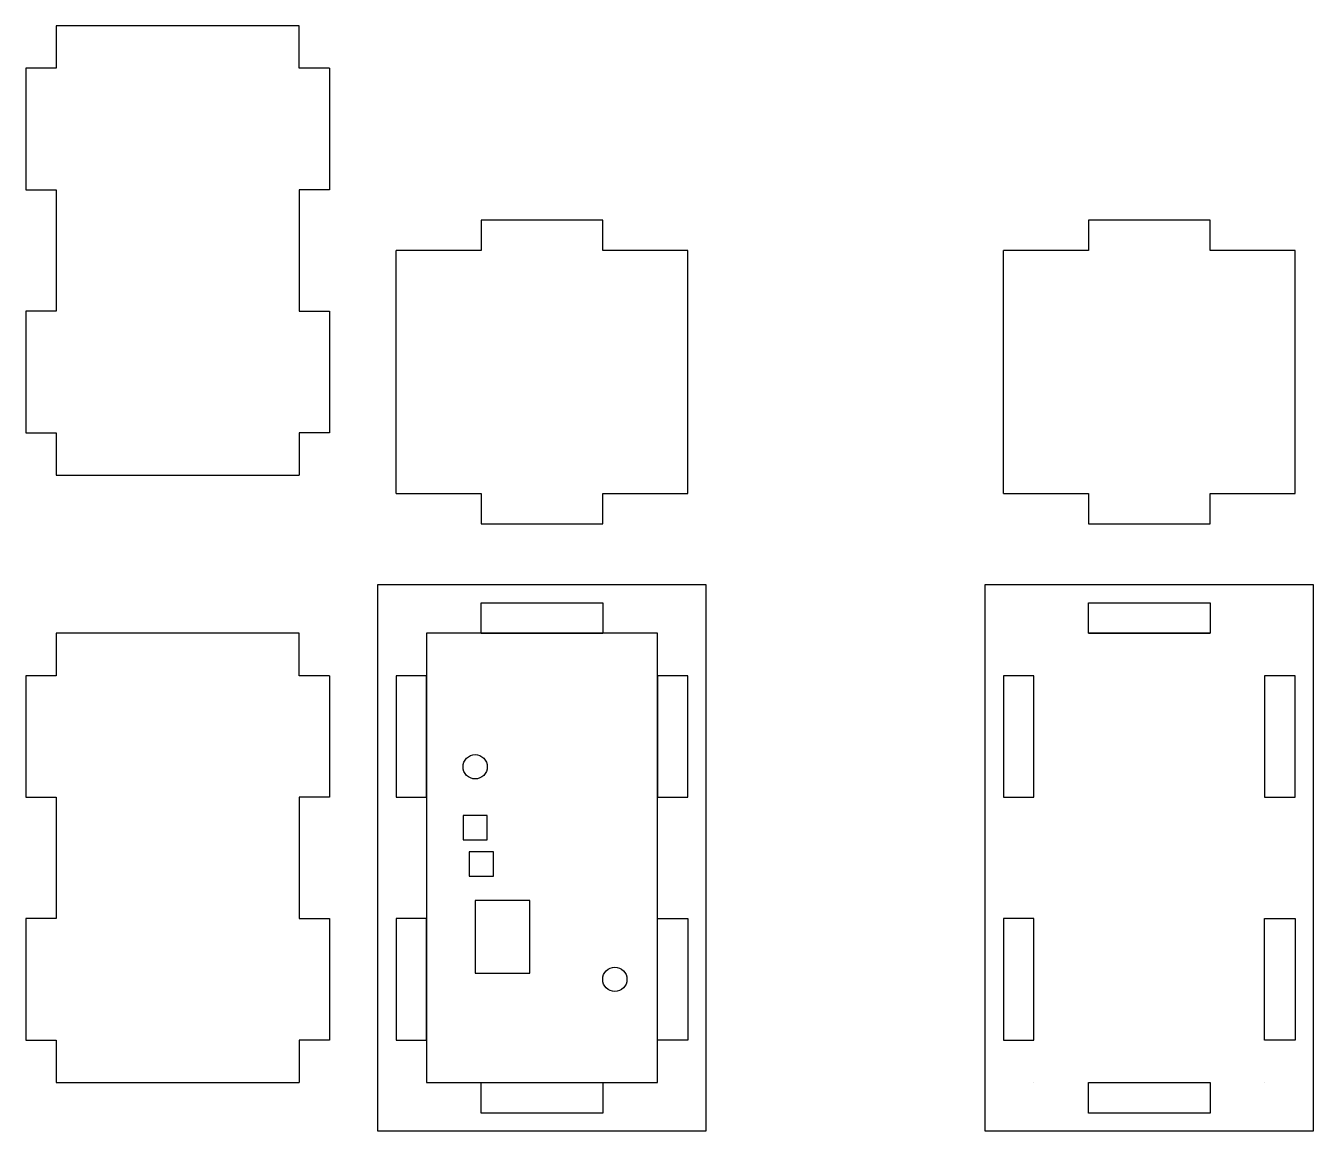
# Model space of a CAD drawing. Header units: millimetres. Extents: x -85 to 127, y -45 to 137.
import ezdxf

# ---------------------------------------------------------------- set-up
doc = ezdxf.new("R2010")
doc.units = ezdxf.units.MM
doc.layers.get('0').update_dxf_attribs({"lineweight": 25, "true_color": 0xffffff})

msp = doc.modelspace()

# ---------------------------------------------------------------- linework, layer by layer
at = {"color": 1, "true_color": 0xff0000}
for p, q in [((-40, 137), (-80, 137)), ((-80, 137), (-80, 130)), ((-40, 130), (-40, 137)), ((-80, 130), (-85, 130)), ((-85, 130), (-85, 110)), ((-35, 130), (-40, 130)), ((-35, 130), (-35, 110)), ((-85, 110), (-80, 110)), ((-80, 110), (-80, 90)), ((-35, 110), (-40, 110)), ((-40, 110), (-40, 90)), ((10, 105), (-10, 105)), ((-10, 105), (-10, 100)), ((10, 100), (10, 105)), ((110, 105), (90, 105)), ((90, 105), (90, 100)), ((110, 100), (110, 105)), ((-24, 60), (-24, 100)), ((-10, 100), (-24, 100)), ((24, 100), (10, 100)), ((24, 60), (24, 100)), ((76, 60), (76, 100)), ((90, 100), (76, 100)), ((124, 100), (110, 100)), ((124, 60), (124, 100)), ((-80, 90), (-85, 90)), ((-85, 90), (-85, 70)), ((-40, 90), (-35, 90)), ((-35, 90), (-35, 70)), ((-85, 70), (-80, 70)), ((-80, 70), (-80, 63)), ((-35, 70), (-40, 70)), ((-40, 70), (-40, 63)), ((-80, 63), (-40, 63)), ((-24, 60), (-10, 60)), ((-10, 60), (-10, 55)), ((10, 55), (10, 60)), ((10, 60), (24, 60)), ((76, 60), (90, 60)), ((90, 60), (90, 55)), ((110, 55), (110, 60)), ((110, 60), (124, 60)), ((-10, 55), (10, 55)), ((90, 55), (110, 55)), ((-27, 45), (27, 45)), ((-27, -45), (-27, 45)), ((27, 45), (27, -45)), ((73, 45), (127, 45)), ((73, -45), (73, 45)), ((127, 45), (127, -45)), ((-10, 37), (-10, 42)), ((-10, 42), (10, 42)), ((10, 42), (10, 37)), ((90, 37), (90, 42)), ((90, 42), (110, 42)), ((110, 42), (110, 37)), ((-40, 37), (-80, 37)), ((-80, 37), (-80, 30)), ((-40, 30), (-40, 37)), ((-10, 37), (10, 37)), ((10, 37), (-10, 37)), ((90, 37), (110, 37)), ((110, 37), (90, 37)), ((-80, 30), (-85, 30)), ((-85, 30), (-85, 10)), ((-35, 30), (-40, 30)), ((-35, 30), (-35, 10)), ((-19, 30), (-24, 30)), ((-24, 30), (-24, 10)), ((-19, 10), (-19, 30)), ((24, 30), (19, 30)), ((19, 30), (19, 10)), ((24, 10), (24, 30)), ((81, 30), (76, 30)), ((76, 30), (76, 10)), ((81, 10), (81, 30)), ((124, 30), (119, 30)), ((119, 30), (119, 10)), ((124, 10), (124, 30)), ((-85, 10), (-80, 10)), ((-80, 10), (-80, -10)), ((-35, 10), (-40, 10)), ((-40, 10), (-40, -10)), ((-24, 10), (-19, 10)), ((19, 10), (24, 10)), ((76, 10), (81, 10)), ((119, 10), (124, 10)), ((-9, 7), (-13, 7)), ((-13, 7), (-13, 3)), ((-9, 3), (-9, 7)), ((-13, 3), (-9, 3)), ((-8, 1), (-12, 1)), ((-12, 1), (-12, -3)), ((-8, -3), (-8, 1)), ((-12, -3), (-8, -3)), ((-2, -7), (-11, -7)), ((-11, -7), (-11, -19)), ((-2, -19), (-2, -7)), ((-80, -10), (-85, -10)), ((-85, -10), (-85, -30)), ((-40, -10), (-35, -10)), ((-35, -10), (-35, -30)), ((-19, -10), (-24, -10)), ((-24, -10), (-24, -30)), ((-19, -30), (-19, -10)), ((19, -10), (24, -10)), ((19, -30), (19, -10)), ((24, -10), (24, -30)), ((81, -10), (76, -10)), ((76, -10), (76, -30)), ((81, -30), (81, -10)), ((119, -10), (124, -10)), ((119, -30), (119, -10)), ((124, -10), (124, -30)), ((-11, -19), (-2, -19)), ((-85, -30), (-80, -30)), ((-80, -30), (-80, -37)), ((-35, -30), (-40, -30)), ((-40, -30), (-40, -37)), ((-24, -30), (-19, -30)), ((24, -30), (19, -30)), ((76, -30), (81, -30)), ((124, -30), (119, -30)), ((-80, -37), (-40, -37)), ((-10, -37), (10, -37)), ((-10, -42), (-10, -37)), ((10, -37), (10, -42)), ((90, -37), (110, -37)), ((90, -42), (90, -37)), ((110, -37), (110, -42)), ((10, -42), (-10, -42)), ((110, -42), (90, -42)), ((27, -45), (-27, -45)), ((127, -45), (73, -45))]:
    msp.add_line(p, q, dxfattribs=at)
for p, q in [((19, 37), (-19, 37)), ((-19, 37), (-19, -37)), ((19, -37), (19, 37)), ((-19, -37), (19, -37)), ((-19, -37), (-19, -37)), ((19, -37), (19, -37)), ((81, -37), (81, -37)), ((119, -37), (119, -37))]:
    msp.add_line(p, q)
for centre in [(-11, 15), (12, -20)]:
    msp.add_circle(centre, 2, dxfattribs=at)

doc.saveas('drawing.dxf')
